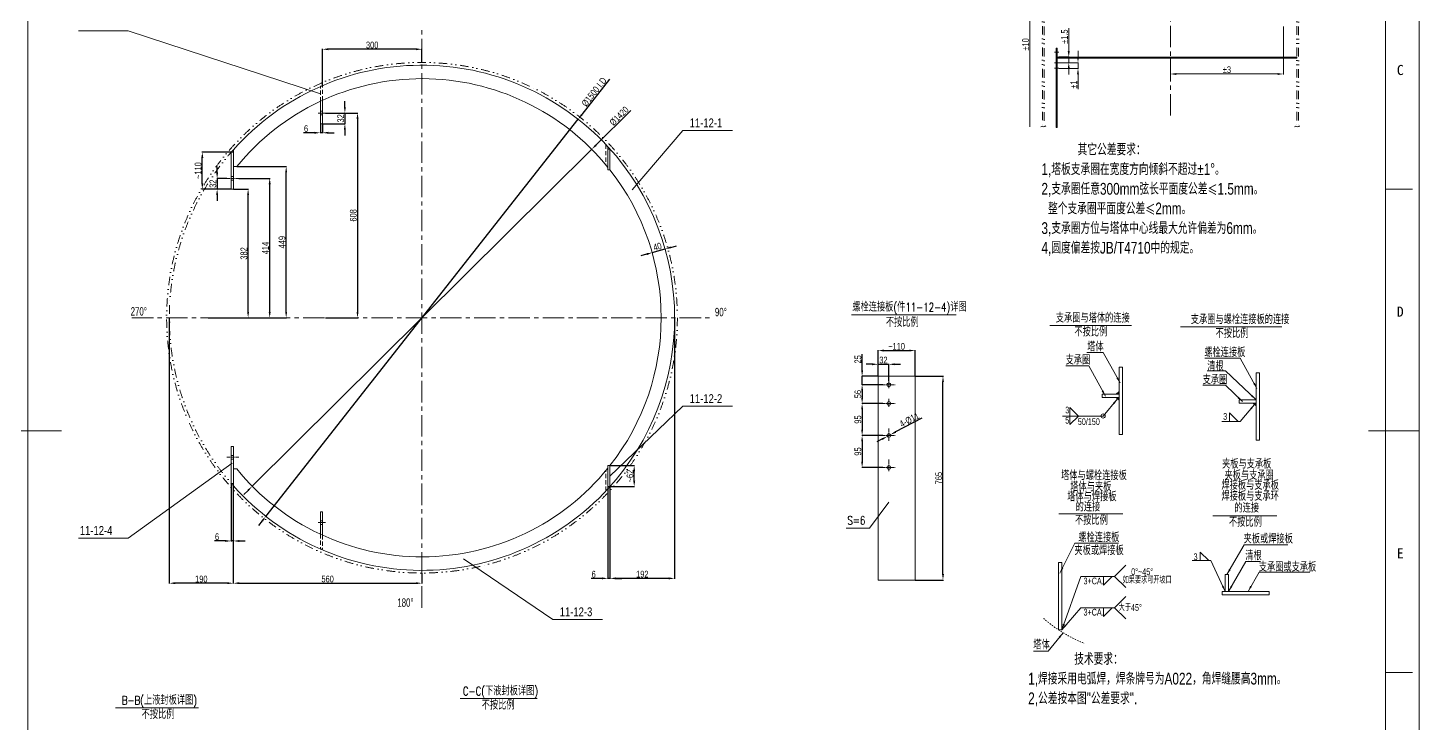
# Model space of a CAD drawing. Header units: millimetres. Extents: x 8160 to 405605, y -30951 to 80400.
# Drawn here: x 272367 to 288887, y 13345 to 21604 of the extents above; entities that cross this region are included whole.
import ezdxf

# ---------------------------------------------------------------- set-up
doc = ezdxf.new("R2010")
doc.units = ezdxf.units.MM
for name, pattern in [('CENTER', [50.8, 31.75, -6.35, 6.35, -6.35]), ('DIVIDE', [31.75, 12.7, -6.35, 0, -6.35, 0, -6.35]), ('HIDDEN', [9.525, 6.35, -3.175])]:
    doc.linetypes.add(name, pattern=pattern)
doc.layers.get('0').update_dxf_attribs({"lineweight": 13})
doc.layers.get('Defpoints').update_dxf_attribs({"lineweight": 13})
for name, color, linetype, lineweight in [('bh', 7, 'Continuous', 13), ('CENTER', 1, 'CENTER', 13), ('DIM', 7, 'Continuous', 13), ('DIVIDE', 3, 'DIVIDE', 13), ('HIDDEN', 6, 'HIDDEN', 13), ('PROFILE', 4, 'Continuous', 15), ('SEE', 2, 'Continuous', 13), ('table_o', 161, 'Continuous', 13)]:
    doc.layers.add(name, color=color, linetype=linetype, lineweight=lineweight)
doc.styles.add('HZ', font='txt.shx', dxfattribs={"width": 0.75, "bigfont": 'tcc_hzdx.shx'})
doc.styles.add('HZDX', font='tcc_simp.shx', dxfattribs={"width": 0.8, "height": 80, "bigfont": 'hzdx.shx'})
doc.styles.add('TCC', font='tcc_simp.shx', dxfattribs={"width": 0.75, "bigfont": 'tcc_hzdx.shx'})
doc.styles.add('图签', font='SimSun.ttf', dxfattribs={"height": 3})
doc.dimstyles.new('uni', dxfattribs={"dimtxt": 90, "dimasz": 70, "dimexe": 5, "dimexo": 0.625, "dimgap": 10, "dimtad": 1, "dimdec": 0, "dimdsep": 46, "dimtxsty": 'HZDX', "dimcen": 2.5, "dimadec": 0, "dimazin": 0, "dimtfac": 1, "dimtdec": 0, "dimtmove": 0, "dimatfit": 3, "dimfxl": 0, "dimarcsym": 0})

# ---------------------------------------------------------------- blocks, each defined once
blk = doc.blocks.new('*D357')
at = {"layer": 'Defpoints', "color": 0}
for p in [(274047, 18160), (274807, 16164), (274047, 15007)]:
    blk.add_point(p, dxfattribs=at)
at = {"layer": 'DIM', "color": 0, "lineweight": -2}
for p, q in [((274047, 18159), (274047, 15002)), ((274807, 16164), (274807, 15002)), ((274737, 15007), (274117, 15007))]:
    blk.add_line(p, q, dxfattribs=at)
at = {"layer": 'DIM', "color": 0}
for points in [[(274117, 15019), (274117, 14996), (274047, 15007)], [(274737, 15019), (274737, 14996), (274807, 15007)]]:
    blk.add_solid(points, dxfattribs=at)
at = {"layer": 'DIM', "color": 0, "insert": (274427, 15057), "char_height": 80, "attachment_point": 5, "style": 'HZDX'}
blk.add_mtext('190', dxfattribs=at)
blk = doc.blocks.new('*D359')
at = {"layer": 'Defpoints', "color": 0}
for p in [(274807, 16164), (277047, 15128), (277047, 15007)]:
    blk.add_point(p, dxfattribs=at)
at = {"layer": 'DIM', "color": 0, "lineweight": -2}
for p, q in [((274807, 16164), (274807, 15002)), ((277047, 15127), (277047, 15002)), ((274877, 15007), (276977, 15007))]:
    blk.add_line(p, q, dxfattribs=at)
at = {"layer": 'DIM', "color": 0}
for points in [[(274877, 15019), (274877, 14996), (274807, 15007)], [(276977, 15019), (276977, 14996), (277047, 15007)]]:
    blk.add_solid(points, dxfattribs=at)
at = {"layer": 'DIM', "color": 0, "insert": (275927, 15057), "char_height": 80, "attachment_point": 5, "style": 'HZDX'}
blk.add_mtext('560', dxfattribs=at)
blk = doc.blocks.new('*D360')
at = {"layer": 'Defpoints', "color": 0}
for p in [(274783, 16192), (274807, 16164), (274783, 15509)]:
    blk.add_point(p, dxfattribs=at)
at = {"layer": 'DIM', "color": 0, "lineweight": -2}
for p, q in [((274783, 16191), (274783, 15504)), ((274807, 16164), (274807, 15504)), ((274713, 15509), (274584, 15509)), ((274807, 15509), (274783, 15509)), ((274877, 15509), (274947, 15509))]:
    blk.add_line(p, q, dxfattribs=at)
at = {"layer": 'DIM', "color": 0}
for points in [[(274713, 15520), (274713, 15497), (274783, 15509)], [(274877, 15520), (274877, 15497), (274807, 15509)]]:
    blk.add_solid(points, dxfattribs=at)
at = {"layer": 'DIM', "color": 0, "insert": (274614, 15559), "char_height": 80, "attachment_point": 5, "style": 'HZDX'}
blk.add_mtext('6', dxfattribs=at)
blk = doc.blocks.new('*D361')
at = {"layer": 'Defpoints', "color": 0}
for p in [(274847, 19956), (275435, 19956), (274507, 18160)]:
    blk.add_point(p, dxfattribs=at)
at = {"layer": 'DIM', "color": 0, "lineweight": -2}
for p, q in [((274848, 19956), (275440, 19956)), ((275435, 18230), (275435, 19886)), ((274508, 18160), (275440, 18160))]:
    blk.add_line(p, q, dxfattribs=at)
at = {"layer": 'DIM', "color": 0}
for points in [[(275423, 19886), (275446, 19886), (275435, 19956)], [(275423, 18230), (275446, 18230), (275435, 18160)]]:
    blk.add_solid(points, dxfattribs=at)
at = {"layer": 'DIM', "color": 0, "insert": (275385, 19058), "char_height": 80, "attachment_point": 5, "rotation": 90, "style": 'HZDX'}
blk.add_mtext('449', dxfattribs=at)
blk = doc.blocks.new('*D362')
at = {"layer": 'Defpoints', "color": 0}
for p in [(278902, 20518), (275193, 15801)]:
    blk.add_point(p, dxfattribs=at)
at = {"layer": 'DIM', "color": 0, "lineweight": -2}
for p, q in [((279275, 20994), (278945, 20573)), ((275193, 15801), (278902, 20518)), ((275150, 15746), (275107, 15691))]:
    blk.add_line(p, q, dxfattribs=at)
at = {"layer": 'DIM', "color": 0}
for points in [[(278936, 20581), (278954, 20566), (278902, 20518)], [(275141, 15754), (275159, 15739), (275193, 15801)]]:
    blk.add_solid(points, dxfattribs=at)
at = {"layer": 'DIM', "color": 0, "insert": (279092, 20842), "char_height": 80, "attachment_point": 5, "rotation": 51.8255, "style": 'HZDX'}
blk.add_mtext('%%C1500 I.D', dxfattribs=at)
blk = doc.blocks.new('*D358')
at = {"layer": 'Defpoints', "color": 0}
for p in [(279780, 18934), (279934, 18977), (279934, 18977)]:
    blk.add_point(p, dxfattribs=at)
at = {"layer": 'DIM', "color": 0, "lineweight": -2}
for p, q in [((280001, 18996), (280069, 19015)), ((279713, 18915), (279645, 18896)), ((279780, 18934), (279934, 18977)), ((279780, 18933), (279781, 18929)), ((279934, 18977), (279935, 18972))]:
    blk.add_line(p, q, dxfattribs=at)
at = {"layer": 'DIM', "color": 0}
for points in [[(279998, 19008), (280004, 18985), (279934, 18977)], [(279709, 18926), (279716, 18903), (279780, 18934)]]:
    blk.add_solid(points, dxfattribs=at)
at = {"layer": 'DIM', "color": 0, "insert": (279843, 19004), "char_height": 80, "attachment_point": 5, "rotation": 15.8117, "style": 'HZDX'}
blk.add_mtext('40', dxfattribs=at)
blk = doc.blocks.new('*D363')
at = {"layer": 'Defpoints', "color": 0}
for p in [(280047, 18160), (279279, 16155), (279279, 15064)]:
    blk.add_point(p, dxfattribs=at)
at = {"layer": 'DIM', "color": 0, "lineweight": -2}
for p, q in [((280047, 18159), (280047, 15059)), ((279279, 16155), (279279, 15059)), ((279977, 15064), (279349, 15064))]:
    blk.add_line(p, q, dxfattribs=at)
at = {"layer": 'DIM', "color": 0}
for points in [[(279349, 15076), (279349, 15053), (279279, 15064)], [(279977, 15076), (279977, 15053), (280047, 15064)]]:
    blk.add_solid(points, dxfattribs=at)
at = {"layer": 'DIM', "color": 0, "insert": (279663, 15114), "char_height": 80, "attachment_point": 5, "style": 'HZDX'}
blk.add_mtext('192', dxfattribs=at)
blk = doc.blocks.new('*D364')
at = {"layer": 'Defpoints', "color": 0}
for p in [(279255, 16129), (279279, 16155), (279255, 15064)]:
    blk.add_point(p, dxfattribs=at)
at = {"layer": 'DIM', "color": 0, "lineweight": -2}
for p, q in [((279255, 16128), (279255, 15059)), ((279279, 16155), (279279, 15059)), ((279185, 15064), (279056, 15064)), ((279279, 15064), (279255, 15064)), ((279349, 15064), (279419, 15064))]:
    blk.add_line(p, q, dxfattribs=at)
at = {"layer": 'DIM', "color": 0}
for points in [[(279185, 15076), (279185, 15053), (279255, 15064)], [(279349, 15076), (279349, 15053), (279279, 15064)]]:
    blk.add_solid(points, dxfattribs=at)
at = {"layer": 'DIM', "color": 0, "insert": (279086, 15114), "char_height": 80, "attachment_point": 5, "style": 'HZDX'}
blk.add_mtext('6', dxfattribs=at)
blk = doc.blocks.new('*D365')
at = {"layer": 'Defpoints', "color": 0}
for p in [(274615, 19688), (274729, 19816), (274783, 19688)]:
    blk.add_point(p, dxfattribs=at)
at = {"layer": 'DIM', "color": 0, "lineweight": -2}
for p, q in [((274615, 19886), (274615, 19956)), ((274729, 19816), (274610, 19816)), ((274782, 19688), (274610, 19688)), ((274615, 19816), (274615, 19688)), ((274615, 19618), (274615, 19548))]:
    blk.add_line(p, q, dxfattribs=at)
at = {"layer": 'DIM', "color": 0}
for points in [[(274603, 19886), (274627, 19886), (274615, 19816)], [(274603, 19618), (274627, 19618), (274615, 19688)]]:
    blk.add_solid(points, dxfattribs=at)
at = {"layer": 'DIM', "color": 0, "insert": (274565, 19752), "char_height": 80, "attachment_point": 5, "rotation": 90, "style": 'HZDX'}
blk.add_mtext('32', dxfattribs=at)
blk = doc.blocks.new('*D366')
at = {"layer": 'Defpoints', "color": 0}
for p in [(274439, 20128), (274783, 20128), (274783, 19688)]:
    blk.add_point(p, dxfattribs=at)
at = {"layer": 'DIM', "color": 0, "lineweight": -2}
for p, q in [((274783, 20128), (274434, 20128)), ((274439, 19758), (274439, 20058)), ((274783, 19688), (274434, 19688))]:
    blk.add_line(p, q, dxfattribs=at)
at = {"layer": 'DIM', "color": 0}
for points in [[(274427, 20058), (274451, 20058), (274439, 20128)], [(274427, 19758), (274451, 19758), (274439, 19688)]]:
    blk.add_solid(points, dxfattribs=at)
at = {"layer": 'DIM', "color": 0, "insert": (274389, 19908), "char_height": 80, "attachment_point": 5, "rotation": 90, "style": 'HZDX'}
blk.add_mtext('~110', dxfattribs=at)
blk = doc.blocks.new('*D367')
at = {"layer": 'Defpoints', "color": 0}
for p in [(279279, 16404), (279567, 16404), (279279, 16155)]:
    blk.add_point(p, dxfattribs=at)
at = {"layer": 'DIM', "color": 0, "lineweight": -2}
for p, q in [((279280, 16404), (279572, 16404)), ((279567, 16225), (279567, 16334)), ((279280, 16155), (279572, 16155))]:
    blk.add_line(p, q, dxfattribs=at)
at = {"layer": 'DIM', "color": 0}
for points in [[(279555, 16334), (279579, 16334), (279567, 16404)], [(279555, 16225), (279579, 16225), (279567, 16155)]]:
    blk.add_solid(points, dxfattribs=at)
at = {"layer": 'DIM', "color": 0, "insert": (279517, 16280), "char_height": 80, "attachment_point": 5, "rotation": 90, "style": 'HZDX'}
blk.add_mtext('~62', dxfattribs=at)
blk = doc.blocks.new('*D384')
at = {"layer": 'Defpoints', "color": 0}
for p in [(282902, 17770), (282462, 17465), (282902, 17465)]:
    blk.add_point(p, dxfattribs=at)
at = {"layer": 'DIM', "color": 0, "lineweight": -2}
for p, q in [((282462, 17465), (282462, 17775)), ((282532, 17770), (282832, 17770)), ((282902, 17465), (282902, 17775))]:
    blk.add_line(p, q, dxfattribs=at)
at = {"layer": 'DIM', "color": 0}
for points in [[(282532, 17782), (282532, 17759), (282462, 17770)], [(282832, 17782), (282832, 17759), (282902, 17770)]]:
    blk.add_solid(points, dxfattribs=at)
at = {"layer": 'DIM', "color": 0, "insert": (282682, 17820), "char_height": 80, "attachment_point": 5, "style": 'HZDX'}
blk.add_mtext('~110', dxfattribs=at)
blk = doc.blocks.new('*D385')
at = {"layer": 'Defpoints', "color": 0}
for p in [(282902, 17465), (283233, 17465), (282902, 15045)]:
    blk.add_point(p, dxfattribs=at)
at = {"layer": 'DIM', "color": 0, "lineweight": -2}
for p, q in [((282903, 17465), (283238, 17465)), ((283233, 15115), (283233, 17395)), ((282903, 15045), (283238, 15045))]:
    blk.add_line(p, q, dxfattribs=at)
at = {"layer": 'DIM', "color": 0}
for points in [[(283222, 17395), (283245, 17395), (283233, 17465)], [(283222, 15115), (283245, 15115), (283233, 15045)]]:
    blk.add_solid(points, dxfattribs=at)
at = {"layer": 'DIM', "color": 0, "insert": (283183, 16255), "char_height": 80, "attachment_point": 5, "rotation": 90, "style": 'HZDX'}
blk.add_mtext('765', dxfattribs=at)
blk = doc.blocks.new('*D386')
at = {"layer": 'Defpoints', "color": 0}
for p in [(282273, 17465), (282462, 17465), (282521, 17365)]:
    blk.add_point(p, dxfattribs=at)
at = {"layer": 'DIM', "color": 0, "lineweight": -2}
for p, q in [((282273, 17535), (282273, 17728)), ((282461, 17465), (282268, 17465)), ((282520, 17365), (282268, 17365)), ((282273, 17365), (282273, 17465)), ((282273, 17295), (282273, 17225))]:
    blk.add_line(p, q, dxfattribs=at)
at = {"layer": 'DIM', "color": 0}
for points in [[(282262, 17535), (282285, 17535), (282273, 17465)], [(282262, 17295), (282285, 17295), (282273, 17365)]]:
    blk.add_solid(points, dxfattribs=at)
at = {"layer": 'DIM', "color": 0, "insert": (282223, 17666), "char_height": 80, "attachment_point": 5, "rotation": 90, "style": 'HZDX'}
blk.add_mtext('25', dxfattribs=at)
blk = doc.blocks.new('*D387')
at = {"layer": 'Defpoints', "color": 0}
for p in [(282521, 17365), (282273, 17141), (282521, 17141)]:
    blk.add_point(p, dxfattribs=at)
at = {"layer": 'DIM', "color": 0, "lineweight": -2}
for p, q in [((282520, 17365), (282268, 17365)), ((282273, 17295), (282273, 17211)), ((282520, 17141), (282268, 17141))]:
    blk.add_line(p, q, dxfattribs=at)
at = {"layer": 'DIM', "color": 0}
for points in [[(282262, 17295), (282285, 17295), (282273, 17365)], [(282262, 17211), (282285, 17211), (282273, 17141)]]:
    blk.add_solid(points, dxfattribs=at)
at = {"layer": 'DIM', "color": 0, "insert": (282223, 17253), "char_height": 80, "attachment_point": 5, "rotation": 90, "style": 'HZDX'}
blk.add_mtext('56', dxfattribs=at)
blk = doc.blocks.new('*D388')
at = {"layer": 'Defpoints', "color": 0}
for p in [(282521, 17141), (282273, 16761), (282521, 16761)]:
    blk.add_point(p, dxfattribs=at)
at = {"layer": 'DIM', "color": 0, "lineweight": -2}
for p, q in [((282520, 17141), (282268, 17141)), ((282273, 17071), (282273, 16831)), ((282520, 16761), (282268, 16761))]:
    blk.add_line(p, q, dxfattribs=at)
at = {"layer": 'DIM', "color": 0}
for points in [[(282262, 17071), (282285, 17071), (282273, 17141)], [(282262, 16831), (282285, 16831), (282273, 16761)]]:
    blk.add_solid(points, dxfattribs=at)
at = {"layer": 'DIM', "color": 0, "insert": (282223, 16951), "char_height": 80, "attachment_point": 5, "rotation": 90, "style": 'HZDX'}
blk.add_mtext('95', dxfattribs=at)
blk = doc.blocks.new('*D389')
at = {"layer": 'Defpoints', "color": 0}
for p in [(282520, 16761), (282273, 16381), (282521, 16381)]:
    blk.add_point(p, dxfattribs=at)
at = {"layer": 'DIM', "color": 0, "lineweight": -2}
for p, q in [((282520, 16761), (282268, 16761)), ((282273, 16691), (282273, 16451)), ((282520, 16381), (282268, 16381))]:
    blk.add_line(p, q, dxfattribs=at)
at = {"layer": 'DIM', "color": 0}
for points in [[(282262, 16691), (282285, 16691), (282273, 16761)], [(282262, 16451), (282285, 16451), (282273, 16381)]]:
    blk.add_solid(points, dxfattribs=at)
at = {"layer": 'DIM', "color": 0, "insert": (282223, 16571), "char_height": 80, "attachment_point": 5, "rotation": 90, "style": 'HZDX'}
blk.add_mtext('95', dxfattribs=at)
blk = doc.blocks.new('*D390')
at = {"layer": 'Defpoints', "color": 0}
for p in [(282590, 17607), (282462, 17465), (282590, 17411)]:
    blk.add_point(p, dxfattribs=at)
at = {"layer": 'DIM', "color": 0, "lineweight": -2}
for p, q in [((282392, 17607), (282322, 17607)), ((282462, 17465), (282462, 17612)), ((282462, 17607), (282590, 17607)), ((282590, 17412), (282590, 17612)), ((282660, 17607), (282730, 17607))]:
    blk.add_line(p, q, dxfattribs=at)
at = {"layer": 'DIM', "color": 0}
for points in [[(282392, 17619), (282392, 17596), (282462, 17607)], [(282660, 17619), (282660, 17596), (282590, 17607)]]:
    blk.add_solid(points, dxfattribs=at)
at = {"layer": 'DIM', "color": 0, "insert": (282526, 17657), "char_height": 80, "attachment_point": 5, "style": 'HZDX'}
blk.add_mtext('32', dxfattribs=at)
blk = doc.blocks.new('*D383')
at = {"layer": 'Defpoints', "color": 0}
for p in [(282571, 16750), (282609, 16771)]:
    blk.add_point(p, dxfattribs=at)
at = {"layer": 'DIM', "color": 0, "lineweight": -2}
for p, q in [((282982, 16969), (282671, 16804)), ((282509, 16718), (282447, 16685)), ((282571, 16750), (282609, 16771))]:
    blk.add_line(p, q, dxfattribs=at)
at = {"layer": 'DIM', "color": 0}
for points in [[(282503, 16728), (282514, 16707), (282571, 16750)], [(282666, 16814), (282677, 16794), (282609, 16771)]]:
    blk.add_solid(points, dxfattribs=at)
at = {"layer": 'DIM', "color": 0, "insert": (282834, 16947), "char_height": 80, "attachment_point": 5, "rotation": 27.9631, "style": 'HZDX'}
blk.add_mtext('4-%%c11', dxfattribs=at)
blk = doc.blocks.new('*D391')
at = {"layer": 'Defpoints', "color": 0}
for p in [(274808, 19688), (274983, 19688), (274508, 18160)]:
    blk.add_point(p, dxfattribs=at)
at = {"layer": 'DIM', "color": 0, "lineweight": -2}
for p, q in [((274809, 19688), (274988, 19688)), ((274983, 18230), (274983, 19618)), ((274509, 18160), (274988, 18160))]:
    blk.add_line(p, q, dxfattribs=at)
at = {"layer": 'DIM', "color": 0}
for points in [[(274971, 19618), (274994, 19618), (274983, 19688)], [(274971, 18230), (274994, 18230), (274983, 18160)]]:
    blk.add_solid(points, dxfattribs=at)
at = {"layer": 'DIM', "color": 0, "insert": (274933, 18924), "char_height": 80, "attachment_point": 5, "rotation": 90, "style": 'HZDX'}
blk.add_mtext('382', dxfattribs=at)
blk = doc.blocks.new('*D704')
at = {"layer": 'Defpoints', "color": 0}
for p in [(91139, 4334), (89796, 3958), (91139, 3768)]:
    blk.add_point(p, dxfattribs=at)
at = {"layer": 'DIM', "color": 0, "lineweight": -2}
for p, q in [((91139, 4333), (91139, 3763)), ((89796, 3957), (89796, 3763)), ((89866, 3768), (91069, 3768))]:
    blk.add_line(p, q, dxfattribs=at)
at = {"layer": 'DIM', "color": 0}
for points in [[(89866, 3779), (89866, 3756), (89796, 3768)], [(91069, 3779), (91069, 3756), (91139, 3768)]]:
    blk.add_solid(points, dxfattribs=at)
at = {"layer": 'DIM', "color": 0, "insert": (90467, 3818), "char_height": 80, "attachment_point": 5, "style": 'HZDX'}
blk.add_mtext('%%p3', dxfattribs=at)
blk = doc.blocks.new('*D705')
at = {"layer": 'Defpoints', "color": 0}
for p in [(88473, 3970), (88589, 3970), (88473, 3902)]:
    blk.add_point(p, dxfattribs=at)
at = {"layer": 'DIM', "color": 0, "lineweight": -2}
for p, q in [((88589, 4040), (88589, 4313)), ((88473, 3970), (88594, 3970)), ((88589, 3902), (88589, 3970)), ((88473, 3902), (88594, 3902)), ((88589, 3832), (88589, 3762))]:
    blk.add_line(p, q, dxfattribs=at)
at = {"layer": 'DIM', "color": 0}
for points in [[(88577, 4040), (88601, 4040), (88589, 3970)], [(88577, 3832), (88601, 3832), (88589, 3902)]]:
    blk.add_solid(points, dxfattribs=at)
at = {"layer": 'DIM', "color": 0, "insert": (88539, 4211), "char_height": 80, "attachment_point": 5, "rotation": 90, "style": 'HZDX'}
blk.add_mtext('%%p1.5', dxfattribs=at)
blk = doc.blocks.new('*D697')
at = {"layer": 'Defpoints', "color": 0}
for p in [(88473, 3902), (88473, 3835), (88699, 3835)]:
    blk.add_point(p, dxfattribs=at)
at = {"layer": 'DIM', "color": 0, "lineweight": -2}
for p, q in [((88699, 3972), (88699, 4042)), ((88473, 3835), (88704, 3835)), ((88474, 3902), (88704, 3902)), ((88699, 3902), (88699, 3835)), ((88699, 3765), (88699, 3589))]:
    blk.add_line(p, q, dxfattribs=at)
at = {"layer": 'DIM', "color": 0}
for points in [[(88687, 3972), (88710, 3972), (88699, 3902)], [(88687, 3765), (88710, 3765), (88699, 3835)]]:
    blk.add_solid(points, dxfattribs=at)
at = {"layer": 'DIM', "color": 0, "insert": (88649, 3642), "char_height": 80, "attachment_point": 5, "rotation": 90, "style": 'HZDX'}
blk.add_mtext('%%p1', dxfattribs=at)
blk = doc.blocks.new('*D706')
at = {"layer": 'Defpoints', "color": 0}
for p in [(88296, 5170), (88127, 3139), (88296, 3139)]:
    blk.add_point(p, dxfattribs=at)
at = {"layer": 'DIM', "color": 0, "lineweight": -2}
for p, q in [((88295, 5170), (88122, 5170)), ((88127, 5100), (88127, 3139))]:
    blk.add_line(p, q, dxfattribs=at)
at = {"layer": 'DIM', "color": 0}
blk.add_solid([(88115, 5100), (88138, 5100), (88127, 5170)], dxfattribs=at)
at = {"layer": 'DIM', "color": 0, "insert": (88077, 4119), "char_height": 80, "attachment_point": 5, "rotation": 90, "style": 'HZDX'}
blk.add_mtext('%%p10', dxfattribs=at)
blk = doc.blocks.new('_None')
blk = doc.blocks.new('*D413')
at = {"layer": 'Defpoints', "color": 0}
for p in [(275900, 20592), (275865, 20464), (276132, 20464)]:
    blk.add_point(p, dxfattribs=at)
at = {"layer": 'DIM', "color": 0, "lineweight": -2}
for p, q in [((276132, 20662), (276132, 20732)), ((275901, 20592), (276137, 20592)), ((276132, 20592), (276132, 20464)), ((275866, 20464), (276137, 20464)), ((276132, 20394), (276132, 20324))]:
    blk.add_line(p, q, dxfattribs=at)
at = {"layer": 'DIM', "color": 0}
for points in [[(276120, 20662), (276143, 20662), (276132, 20592)], [(276120, 20394), (276143, 20394), (276132, 20464)]]:
    blk.add_solid(points, dxfattribs=at)
at = {"layer": 'DIM', "color": 0, "insert": (276082, 20528), "char_height": 80, "attachment_point": 5, "rotation": 90, "style": 'HZDX'}
blk.add_mtext('32', dxfattribs=at)
blk = doc.blocks.new('*D414')
at = {"layer": 'Defpoints', "color": 0}
for p in [(275988, 20592), (275900, 18160), (276282, 18160)]:
    blk.add_point(p, dxfattribs=at)
at = {"layer": 'DIM', "color": 0, "lineweight": -2}
for p, q in [((275988, 20592), (276287, 20592)), ((276282, 20522), (276282, 18230)), ((275901, 18160), (276287, 18160))]:
    blk.add_line(p, q, dxfattribs=at)
at = {"layer": 'DIM', "color": 0}
for points in [[(276270, 20522), (276294, 20522), (276282, 20592)], [(276270, 18230), (276294, 18230), (276282, 18160)]]:
    blk.add_solid(points, dxfattribs=at)
at = {"layer": 'DIM', "color": 0, "insert": (276232, 19376), "char_height": 80, "attachment_point": 5, "rotation": 90, "style": 'HZDX'}
blk.add_mtext('608', dxfattribs=at)
blk = doc.blocks.new('*D778')
at = {"layer": 'Defpoints', "color": 0}
for p in [(274873, 19816), (275239, 19816), (274509, 18160)]:
    blk.add_point(p, dxfattribs=at)
at = {"layer": 'DIM', "color": 0, "lineweight": -2}
for p, q in [((274873, 19816), (275244, 19816)), ((275239, 18230), (275239, 19746)), ((274509, 18160), (275244, 18160))]:
    blk.add_line(p, q, dxfattribs=at)
at = {"layer": 'DIM', "color": 0}
for points in [[(275227, 19746), (275251, 19746), (275239, 19816)], [(275227, 18230), (275251, 18230), (275239, 18160)]]:
    blk.add_solid(points, dxfattribs=at)
at = {"layer": 'DIM', "color": 0, "insert": (275189, 18988), "char_height": 80, "attachment_point": 5, "rotation": 90, "style": 'HZDX'}
blk.add_mtext('414', dxfattribs=at)
blk = doc.blocks.new('*D779')
at = {"layer": 'Defpoints', "color": 0}
for p in [(275841, 20464), (275841, 20357), (275865, 20464)]:
    blk.add_point(p, dxfattribs=at)
at = {"layer": 'DIM', "color": 0, "lineweight": -2}
for p, q in [((275771, 20357), (275641, 20357)), ((275841, 20463), (275841, 20352)), ((275865, 20357), (275841, 20357)), ((275865, 20463), (275865, 20352)), ((275935, 20357), (276005, 20357))]:
    blk.add_line(p, q, dxfattribs=at)
at = {"layer": 'DIM', "color": 0}
for points in [[(275771, 20369), (275771, 20346), (275841, 20357)], [(275935, 20369), (275935, 20346), (275865, 20357)]]:
    blk.add_solid(points, dxfattribs=at)
at = {"layer": 'DIM', "color": 0, "insert": (275671, 20407), "char_height": 80, "attachment_point": 5, "style": 'HZDX'}
blk.add_mtext('6', dxfattribs=at)
blk = doc.blocks.new('*D780')
at = {"layer": 'Defpoints', "color": 0}
for p in [(275865, 21349), (277047, 21192), (275865, 20907)]:
    blk.add_point(p, dxfattribs=at)
at = {"layer": 'DIM', "color": 0, "lineweight": -2}
for p, q in [((275865, 20907), (275865, 21354)), ((276977, 21349), (275935, 21349)), ((277047, 21193), (277047, 21354))]:
    blk.add_line(p, q, dxfattribs=at)
at = {"layer": 'DIM', "color": 0}
for points in [[(275935, 21361), (275935, 21338), (275865, 21349)], [(276977, 21361), (276977, 21338), (277047, 21349)]]:
    blk.add_solid(points, dxfattribs=at)
at = {"layer": 'DIM', "color": 0, "insert": (276456, 21399), "char_height": 80, "attachment_point": 5, "style": 'HZDX'}
blk.add_mtext('300', dxfattribs=at)
blk = doc.blocks.new('*D781')
at = {"layer": 'Defpoints', "color": 0}
for p in [(279063, 20161), (275032, 16159)]:
    blk.add_point(p, dxfattribs=at)
at = {"layer": 'DIM', "color": 0, "lineweight": -2}
for p, q in [((279528, 20622), (279113, 20210)), ((275032, 16159), (279063, 20161)), ((274982, 16110), (274932, 16060))]:
    blk.add_line(p, q, dxfattribs=at)
at = {"layer": 'DIM', "color": 0}
for points in [[(279104, 20218), (279121, 20202), (279063, 20161)], [(274974, 16118), (274990, 16102), (275032, 16159)]]:
    blk.add_solid(points, dxfattribs=at)
at = {"layer": 'DIM', "color": 0, "insert": (279389, 20555), "char_height": 80, "attachment_point": 5, "rotation": 44.7889, "style": 'HZDX'}
blk.add_mtext('%%c1420', dxfattribs=at)
blk = doc.blocks.new('bconn-3')
at = {"layer": 'DIM'}
for p, q in [((94205, 5789), (94965, 5789)), ((94868, 5044), (95001, 5177)), ((94738, 4942), (94841, 5044)), ((94738, 4942), (94738, 5044)), ((94868, 5044), (95001, 4912)), ((94868, 4673), (95001, 4806)), ((94738, 4570), (94841, 4673)), ((94738, 4570), (94738, 4673)), ((94868, 4673), (95001, 4541))]:
    blk.add_line(p, q, dxfattribs=at)
at = {"layer": 'DIVIDE'}
blk.add_arc((95130, 5812), 1681, 228.9031, 248.446, dxfattribs=at)
at = {"layer": 'PROFILE'}
for p, q in [((94201, 4412), (94201, 5212)), ((94241, 5212), (94201, 5212)), ((94241, 4412), (94241, 5212)), ((94241, 4412), (94201, 4412))]:
    blk.add_line(p, q, dxfattribs=at)
at = {"layer": 'DIM'}
for s, height, style, width, p in [('塔体与螺栓连接板', 100, 'HZ', 0.75, (94233, 6190)), ('塔体与夹板', 100, 'HZ', 0.75, (94342, 6057)), ('塔体与焊接板', 100, 'HZ', 0.75, (94306, 5939)), ('的连接', 100, 'HZ', 0.75, (94405, 5818)), ('不按比例', 100, 'HZ', 0.75, (94398, 5659)), ('螺栓连接板', 100, 'HZ', 0.75, (94437, 5455)), ('夹板或焊接板', 100, 'HZ', 0.75, (94391, 5300)), ('0%%D~45%%D', 80, 'HZDX', 0.7, (95065, 5061)), ('3+CA.', 80, 'HZDX', 0.7, (94499, 4951)), ('如果要求可开坡口', 80, 'HZDX', 0.7, (94964, 4962)), ('3+CA.', 80, 'HZDX', 0.7, (94499, 4580)), ('大于45%%D', 80, 'HZDX', 0.7, (94917, 4636)), ('塔体', 100, 'HZ', 0.75, (93903, 4179))]:
    blk.add_text(s, height=height, dxfattribs=dict(at, style=style, width=width)).set_placement(p)
at = {"layer": 'bh'}
for points in [[(94218, 5083), (94396, 5438), (94915, 5438)], [(94257, 4376), (94078, 4158), (93906, 4158)]]:
    blk.add_leader(points, dimstyle='uni', override={"dimgap": 10, "dimtad": 0}, dxfattribs=at)
at = {"layer": 'DIM'}
for points in [[(94241, 4412), (94469, 5044), (94868, 5044)], [(94241, 4412), (94469, 4673), (94868, 4673)]]:
    blk.add_leader(points, dimstyle='uni', override={"dimgap": 10, "dimtad": 0}, dxfattribs=at)
blk = doc.blocks.new('bconn-1')
at = {"layer": 'bh'}
for points in [[(95782, 8561), (95750, 8529), (95782, 8529)], [(95782, 8457), (95750, 8489), (95782, 8489)]]:
    blk.add_hatch(color=256, dxfattribs=at).paths.add_polyline_path(points)
for p, q in [((95750, 8529), (95782, 8561)), ((95750, 8489), (95782, 8457))]:
    blk.add_line(p, q, dxfattribs=at)
at = {"layer": 'DIM'}
for p, q in [((94961, 9346), (95930, 9346)), ((95198, 8372), (95301, 8269)), ((95198, 8372), (95198, 8269)), ((95198, 8167), (95301, 8269)), ((95198, 8167), (95198, 8269))]:
    blk.add_line(p, q, dxfattribs=at)
blk.add_circle((95593, 8269), 25, dxfattribs=at)
at = {"layer": 'PROFILE'}
for p, q in [((95782, 8049), (95782, 8849)), ((95822, 8849), (95782, 8849)), ((95822, 8049), (95822, 8849)), ((95582, 8489), (95582, 8529)), ((95782, 8529), (95582, 8529)), ((95782, 8489), (95582, 8489)), ((95822, 8049), (95782, 8049))]:
    blk.add_line(p, q, dxfattribs=at)
at = {"layer": 'DIM'}
for s, height, style, width, p in [('支承圈与塔体的连接', 100, 'HZ', 0.75, (95032, 9380)), ('不按比例', 100, 'HZ', 0.75, (95252, 9215)), ('塔体', 100, 'HZ', 0.75, (95405, 9038)), ('支承圈', 100, 'HZ', 0.75, (95148, 8881)), ('3', 80, 'HZDX', 0.7, (95144, 8300)), ('5', 80, 'HZDX', 0.7, (95144, 8179)), ('50/150', 80, 'HZDX', 0.7, (95293, 8162))]:
    blk.add_text(s, height=height, dxfattribs=dict(at, style=style, width=width)).set_placement(p)
at = {"layer": 'bh'}
for points in [[(95794, 8663), (95595, 9022), (95399, 9022)], [(95620, 8506), (95422, 8865), (95152, 8865)]]:
    blk.add_leader(points, dimstyle='uni', override={"dimgap": 10, "dimtad": 0}, dxfattribs=at)
at = {"layer": 'DIM'}
blk.add_leader([(95766, 8473), (95593, 8269), (95110, 8269)], dimstyle='uni', override={"dimgap": 10, "dimtad": 0}, dxfattribs=at)
blk = doc.blocks.new('bconn-2')
at = {"layer": 'bh'}
blk.add_hatch(color=256, dxfattribs=at).paths.add_polyline_path([(97291, 8457), (97259, 8489), (97291, 8489)])
blk.add_line((97259, 8489), (97291, 8457), dxfattribs=at)
at = {"layer": 'DIM'}
for p, q in [((96396, 9395), (97596, 9395)), ((96977, 8372), (97080, 8269)), ((96977, 8372), (96977, 8269))]:
    blk.add_line(p, q, dxfattribs=at)
at = {"layer": 'PROFILE'}
for p, q in [((97291, 8049), (97291, 8849)), ((97331, 8849), (97291, 8849)), ((97331, 8049), (97331, 8849)), ((97091, 8489), (97091, 8529)), ((97291, 8529), (97091, 8529)), ((97291, 8489), (97091, 8489)), ((97331, 8049), (97291, 8049))]:
    blk.add_line(p, q, dxfattribs=at)
at = {"layer": 'DIM'}
for s, height, style, width, p in [('支承圈与螺栓连接板的连接', 100, 'HZ', 0.75, (96517, 9429)), ('不按比例', 100, 'HZ', 0.75, (96811, 9264)), ('螺栓连接板', 100, 'HZ', 0.75, (96677, 9038)), ('清根', 100, 'HZ', 0.75, (96712, 8874)), ('支承圈', 100, 'HZ', 0.75, (96657, 8713)), ('3', 80, 'HZDX', 0.7, (96901, 8291))]:
    blk.add_text(s, height=height, dxfattribs=dict(at, style=style, width=width)).set_placement(p)
at = {"layer": 'bh'}
for points in [[(97302, 8663), (97103, 9022), (96683, 9022)], [(97291, 8529), (96930, 8871), (96711, 8871)], [(97129, 8506), (96930, 8702), (96661, 8702)]]:
    blk.add_leader(points, dimstyle='uni', override={"dimgap": 10, "dimtad": 0}, dxfattribs=at)
at = {"layer": 'DIM'}
blk.add_leader([(97275, 8473), (97102, 8269), (96886, 8269)], dimstyle='uni', override={"dimgap": 10, "dimtad": 0}, dxfattribs=at)
blk = doc.blocks.new('bconn-4')
at = {"layer": 'DIM'}
for p, q in [((99022, 9718), (99782, 9718)), ((98874, 9287), (98977, 9185)), ((98874, 9287), (98874, 9185))]:
    blk.add_line(p, q, dxfattribs=at)
at = {"layer": 'PROFILE'}
for p, q in [((99171, 9019), (99211, 9019)), ((99171, 8819), (99171, 9019)), ((99211, 8819), (99211, 9019)), ((99133, 8819), (99694, 8819)), ((99133, 8819), (99133, 8779)), ((99133, 8779), (99694, 8779)), ((99694, 8779), (99694, 8819))]:
    blk.add_line(p, q, dxfattribs=at)
at = {"layer": 'DIM'}
for s, height, style, width, p in [('夹板与支承板', 100, 'HZ', 0.75, (99133, 10279)), ('夹板与支承圈', 100, 'HZ', 0.75, (99162, 10145)), ('焊接板与支承板', 100, 'HZ', 0.75, (99126, 10028)), ('焊接板与支承环', 100, 'HZ', 0.75, (99126, 9898)), ('的连接', 100, 'HZ', 0.75, (99280, 9757)), ('不按比例', 100, 'HZ', 0.75, (99215, 9588)), ('夹板或焊接板', 100, 'HZ', 0.75, (99389, 9390)), ('3', 80, 'HZDX', 0.7, (98795, 9191)), ('清根', 100, 'HZ', 0.75, (99409, 9190)), ('支承圈或支承板', 100, 'HZ', 0.75, (99569, 9056))]:
    blk.add_text(s, height=height, dxfattribs=dict(at, style=style, width=width)).set_placement(p)
at = {"layer": 'bh'}
for points in [[(99191, 9019), (99394, 9374), (99913, 9374)], [(99211, 8819), (99414, 9174), (99588, 9174)], [(99442, 8819), (99573, 9047), (100177, 9047)]]:
    blk.add_leader(points, dimstyle='uni', override={"dimgap": 10, "dimtad": 0}, dxfattribs=at)
at = {"layer": 'DIM'}
blk.add_leader([(99171, 8818), (98999, 9185), (98778, 9185)], dimstyle='uni', override={"dimgap": 10, "dimtad": 0}, dxfattribs=at)
blk = doc.blocks.new('btol-1')
at = {"layer": 'CENTER', "ltscale": 8}
blk.add_line((89795.7, 3273.8), (89795.7, 10087.5), dxfattribs=at)
at = {"layer": 'CENTER'}
for p, q in [((88472.7, 4027.8), (88421.2, 4027.8)), ((88472.7, 3902.1), (88421.2, 3902.1)), ((88472.7, 3835.4), (88421.2, 3835.4))]:
    blk.add_line(p, q, dxfattribs=at)
at = {"layer": 'DIVIDE', "ltscale": 8}
for p, q in [((88275.7, 6624.8), (88275.7, 3145.6)), ((88295.7, 6618.5), (88295.7, 3139.3)), ((91295.7, 6622.6), (91295.7, 3143.5)), ((91315.7, 6620.1), (91315.7, 3140.9))]:
    blk.add_line(p, q, dxfattribs=at)
at = {"layer": 'PROFILE'}
for p, q in [((88440.9, 4073.5), (88440.9, 3133.5)), ((88452.9, 4073.5), (88440.9, 4073.5)), ((88452.9, 4073.5), (88452.9, 3133.5)), ((88452.9, 3969.5), (91295.7, 3969.5)), ((91295.7, 3957.5), (91295.7, 3969.5)), ((88452.9, 3957.5), (91295.7, 3957.5)), ((88452.9, 3133.5), (88440.9, 3133.5))]:
    blk.add_line(p, q, dxfattribs=at)
at = {"layer": 'SEE'}
for points in [[(88256.2, 3140), (88271.5, 3146.3), (88293.8, 3139.3), (88315.4, 3151.1)], [(91270.4, 3140), (91285.7, 3146.3), (91308, 3139.3), (91329.6, 3151.1)]]:
    blk.add_spline(points, degree=3, dxfattribs=at)
at = {"insert": (88264.8, 2940.9), "char_height": 140, "width": 3591.964, "attachment_point": 1, "style": 'TCC'}
blk.add_mtext('{\\Ftcc_simp,hzdx|c134;           其它公差要求：\\P1,塔板支承圈在宽度方向倾斜不超过%%P1%%D。\\P2,支承圈任意300mm弦长平面度公差\\Ftxt|c0;\\H0.8333x;≤\\Ftcc_simp,hzdx|c134;\\H1.2x;1.5mm。\\P  整个支承圈平面度公差\\Ftxt|c0;\\H0.8333x;≤\\Ftcc_simp,hzdx|c134;\\H1.2x;2mm。\\P3,支承圈方位与塔体中心线最大允许偏差为6mm。\\P4,圆度偏差按JB/T4710中的规定。}', dxfattribs=at)
at = {"layer": 'DIM'}
dim = blk.add_linear_dim(base=(88126.7, 3139.3), p1=(88295.7, 5169.5), p2=(88295.7, 3139.3), angle=90, text='%%p10', dimstyle='uni', override={"dimblk2": 'None', "dimsah": 1, "dimse2": 1}, dxfattribs=at)
dim.commit()
dim.dimension.update_dxf_attribs({"geometry": '*D706', "text_midpoint": (88076.7, 4119.4)})
for base, p1, p2, text, picture, middle in [((88589.1, 3969.5), (88472.7, 3902.1), (88472.7, 3969.5), '%%p1.5', '*D705', (88539.1, 4211.4)), ((88698.8, 3835.4), (88473.3, 3902.1), (88472.7, 3835.4), '%%p1', '*D697', (88648.8, 3642.3))]:
    dim = blk.add_linear_dim(base=base, p1=p1, p2=p2, angle=90, text=text, dimstyle='uni', dxfattribs=at)
    dim.commit()
    dim.dimension.update_dxf_attribs({"geometry": picture, "text_midpoint": middle})
dim = blk.add_linear_dim(base=(91138.6, 3767.8), p1=(89795.7, 3957.5), p2=(91138.6, 4333.5), text='%%p3', dimstyle='uni', dxfattribs=at)
dim.commit()
dim.dimension.update_dxf_attribs({"geometry": '*D704', "text_midpoint": (90467.1, 3817.8)})

msp = doc.modelspace()

# ---------------------------------------------------------------- linework, layer by layer
at = {"color": 7}
for p, q in [((288887.3, 4937.8), (288887.3, 28697.8)), ((288487.3, 5337.8), (288487.3, 28297.8)), ((288487.3, 19687.8), (288807.3, 19687.8)), ((272767.3, 16817.8), (272167.3, 16817.8)), ((288887.3, 16817.8), (288287.3, 16817.8)), ((288487.3, 13947.8), (288807.3, 13947.8))]:
    msp.add_line(p, q, dxfattribs=at)
at = {"layer": 'CENTER', "color": 7, "ltscale": 8}
for p, q in [((277047.4, 14716.5), (277047.4, 21603.2)), ((275900, 20591.9), (275813.4, 20591.9)), ((273604, 18159.9), (280490.7, 18159.9)), ((275900, 15727.9), (275813.4, 15727.9))]:
    msp.add_line(p, q, dxfattribs=at)
at = {"layer": 'CENTER', "color": 7}
for p, q in [((274872.7, 19815.9), (274729.3, 19815.9)), ((282521, 17364.7), (282665.7, 17364.7)), ((282590, 17324.9), (282590, 17411.2)), ((282590, 17101.9), (282590, 17198.4)), ((282521, 17140.7), (282665.7, 17140.7)), ((282590, 16698.6), (282590, 16850.6)), ((282521, 16760.7), (282665.7, 16760.7)), ((274872.7, 16503.9), (274729.3, 16503.9)), ((282521, 16380.7), (282665.7, 16380.7)), ((282590, 16336), (282590, 16480.2))]:
    msp.add_line(p, q, dxfattribs=at)
at = {"layer": 'DIM', "color": 7}
for p, q in [((282148.5, 18195.2), (283389.5, 18195.2)), ((282362.3, 15661), (282589.9, 15969)), ((282082.1, 15661), (282362.3, 15661)), ((278416.5, 13637.6), (277500.1, 13637.6)), ((274393.2, 13527.5), (273408.9, 13527.5))]:
    msp.add_line(p, q, dxfattribs=at)
at = {"layer": 'DIVIDE', "color": 7, "ltscale": 8}
msp.add_circle((277047.4, 18159.9), 3032, dxfattribs=at)
msp.add_arc((277047.4, 18159.9), 3000, 138.30245, 221.69755, dxfattribs=at)
at = {"layer": 'HIDDEN', "color": 7, "ltscale": 8}
for p, q in [((275841, 20909.4), (275865, 20909.4)), ((275841, 20730.9), (275841, 20909.4)), ((275865, 20742.1), (275865, 20909.4)), ((275865, 20613.9), (275841, 20613.9)), ((275865, 20569.9), (275841, 20569.9)), ((279231.4, 20216.6), (279231.4, 19975.3)), ((279231.4, 16103.2), (279231.4, 16344.5)), ((275865, 15749.9), (275841, 15749.9)), ((275865, 15705.9), (275841, 15705.9)), ((275841, 15588.8), (275841, 15410.3)), ((275865, 15577.7), (275865, 15410.3)), ((275841, 15410.3), (275865, 15410.3))]:
    msp.add_line(p, q, dxfattribs=at)
at = {"layer": 'PROFILE', "color": 7}
for p, q in [((275841, 20463.9), (275841, 20730.9)), ((275865, 20463.9), (275865, 20742.1)), ((274807.4, 20155.5), (274807.4, 19687.9)), ((279255.4, 19916), (279255.4, 20190.8)), ((279279.4, 20164.4), (279255.4, 20164.4)), ((279279.4, 19916), (279279.4, 20164.4)), ((274783.4, 20128.2), (274783.4, 19687.9)), ((274783.4, 20128.2), (274807.4, 20128.2)), ((274807.4, 19837.9), (274783.4, 19837.9)), ((274847.4, 19955.9), (274807.4, 19955.9)), ((279279.4, 19916), (279255.4, 19916)), ((274807.4, 19793.9), (274783.4, 19793.9)), ((274807.4, 19687.9), (274783.4, 19687.9)), ((282462, 15044.7), (282462, 17464.7)), ((282462, 17464.7), (282902, 17464.7)), ((282902, 15044.7), (282902, 17464.7)), ((274807.4, 16631.9), (274783.4, 16631.9)), ((274783.4, 16191.6), (274783.4, 16631.9)), ((274807.4, 16525.9), (274783.4, 16525.9)), ((274807.4, 16631.9), (274807.4, 16164.3)), ((274807.4, 16481.9), (274783.4, 16481.9)), ((274847.4, 16363.9), (274807.4, 16363.9)), ((279255.4, 16403.8), (279255.4, 16128.9)), ((279279.4, 16403.8), (279255.4, 16403.8)), ((279279.4, 16403.8), (279279.4, 16155.3)), ((274783.4, 16191.6), (274807.4, 16191.6)), ((279279.4, 16155.3), (279255.4, 16155.3)), ((275841, 15855.9), (275841, 15588.8)), ((275865, 15855.9), (275865, 15577.7)), ((282462, 15044.7), (282902, 15044.7))]:
    msp.add_line(p, q, dxfattribs=at)
at = {"layer": 'PROFILE', "color": 7, "ltscale": 8}
for p, q in [((275865, 20463.9), (275841, 20463.9)), ((275865, 15855.9), (275841, 15855.9))]:
    msp.add_line(p, q, dxfattribs=at)
at = {"layer": 'PROFILE', "color": 7}
for centre in [(282590, 17364.7), (282590, 17140.7), (282590, 16760.7), (282590, 16380.7)]:
    msp.add_circle(centre, 22, dxfattribs=at)
for radius, start, end in [(3000, 42.60822, 138.30245), (2840, 38.97096, 140.773), (3000, 317.39178, 42.60822), (2840, 321.80543, 38.19457), (2840, 219.227, 321.02904), (3000, 221.69755, 317.39178)]:
    msp.add_arc((277047.4, 18159.9), radius, start, end, dxfattribs=at)
at = {"layer": 'SEE', "color": 7}
for p, q in [((273559.3, 21566.2), (272969.8, 21566.2)), ((275841, 20820.2), (273559.3, 21566.2)), ((279542.2, 19680.3), (280143.7, 20383.7)), ((280143.7, 20383.7), (280733.2, 20383.7)), ((279279.4, 16279.6), (280143.7, 17108.8)), ((280143.7, 17108.8), (280733.2, 17108.8)), ((274795, 16433), (273559.3, 15543.1)), ((273559.3, 15543.1), (272969.8, 15543.1)), ((277541.9, 15297.2), (278601, 14577.3)), ((278601, 14577.3), (279190.6, 14577.3))]:
    msp.add_line(p, q, dxfattribs=at)
at = {"layer": 'table_o', "color": 7}
msp.add_line((272367.3, 28097.8), (272367.3, 5537.8), dxfattribs=at)

# ---------------------------------------------------------------- block references
at = {"layer": 'DIM', "color": 7}
for name, p in [('btol-1', (196137.6, 17287.5)), ('bconn-1', (189541.3, 8723.9)), ('bconn-2', (189658.9, 8657.6)), ('bconn-4', (187413.7, 6090.4)), ('bconn-3', (190402.9, 10042.8))]:
    msp.add_blockref(name, p, dxfattribs=at)

# ---------------------------------------------------------------- texts
at = {"color": 7, "style": '图签'}
for s, p in [('C', (288621.9, 21042.8)), ('D', (288621.9, 18172.8)), ('E', (288621.2, 15302.8))]:
    msp.add_text(s, height=120, dxfattribs=at).set_placement(p)
at = {"color": 7, "insert": (284244.8, 14177), "char_height": 140, "width": 3314.926, "attachment_point": 1, "style": 'TCC'}
msp.add_mtext('{\\Ftcc_simp,hzdx|c134;              技术要求：\\P1,焊接采用电弧焊，焊条牌号为A022，角焊缝腰高3mm。\\P2,公差按本图"公差要求".}', dxfattribs=at)
at = {"layer": 'DIM', "color": 7, "style": 'HZ', "width": 0.75}
for s, p in [('螺栓连接板(件11-12-4)详图', (282156.9, 18235.5)), ('不按比例', (282555.2, 18053.5)), ('S=6', (282099.2, 15702.8)), ('C-C(下液封板详图)', (277532.9, 13675.2)), ('B-B(上液封板详图)', (273483, 13565.2)), ('不按比例', (277756.3, 13507.1)), ('不按比例', (273717.8, 13397.1))]:
    msp.add_text(s, height=100, dxfattribs=at).set_placement(p)
at = {"layer": 'SEE', "color": 7, "style": 'HZDX'}
for s, height, width, p in [('11-12-1', 104.92, 0.8, (280225.4, 20421.9)), ('270%%D', 100, 0.7, (273588.3, 18185.5)), ('90%%D', 100, 0.7, (280525.2, 18177.7)), ('11-12-2', 104.92, 0.8, (280225.4, 17146.9)), ('11-12-4', 104.92, 0.8, (272985, 15581.3)), ('180%%D', 100, 0.7, (276754.2, 14727.3)), ('11-12-3', 104.92, 0.8, (278682.7, 14615.4))]:
    msp.add_text(s, height=height, dxfattribs=dict(at, width=width)).set_placement(p)

# ---------------------------------------------------------------- dimensions: what is measured, and where the dimension line sits
at = {"layer": 'DIM', "color": 7}
for base, p1, p2, angle, text, picture, middle in [((275865, 21349.4), (277047.4, 21191.9), (275865, 20906.6), 180, '300', '*D780', (276456.2, 21399.4)), ((276131.7, 20463.9), (275900, 20591.9), (275865, 20463.9), 90, '32', '*D413', (276081.7, 20527.9)), ((276282, 18159.9), (275987.8, 20591.9), (275900, 18159.9), 90, '608', '*D414', (276232, 19375.9)), ((275841, 20357.5), (275865, 20463.9), (275841, 20463.9), 180, '6', '*D779', (275671.2, 20407.5)), ((274439, 20128.2), (274783.4, 19687.9), (274783.4, 20128.2), 90, '~110', '*D366', (274389, 19908)), ((275434.5, 19955.9), (274507.4, 18159.9), (274847.4, 19955.9), 90, '449', '*D361', (275384.5, 19057.9)), ((274615, 19687.9), (274729.3, 19815.9), (274782.7, 19687.9), 90, '32', '*D365', (274565, 19751.9)), ((274982.7, 19687.9), (274508, 18159.9), (274808, 19687.9), 90, '382', '*D391', (274932.7, 18923.9)), ((275239.1, 19815.9), (274508.6, 18159.9), (274872.7, 19815.9), 90, '414', '*D778', (275189.1, 18987.9)), ((274047.4, 15007.3), (274807.4, 16164.3), (274047.4, 18159.9), 180, '190', '*D357', (274427.4, 15057.3)), ((279279.4, 15064.4), (280047.4, 18159.9), (279279.4, 16155.3), 180, '192', '*D363', (279663.4, 15114.4)), ((282273.3, 17464.7), (282521, 17364.7), (282462, 17464.7), 90, '25', '*D386', (282223.3, 17666.5)), ((282273.3, 17140.7), (282521, 17364.7), (282521, 17140.7), 90, '56', '*D387', (282223.3, 17252.7)), ((283233.4, 17464.7), (282902, 15044.7), (282902, 17464.7), 90, '765', '*D385', (283183.4, 16254.7)), ((282273.3, 16760.7), (282521, 17140.7), (282521, 16760.7), 90, '95', '*D388', (282223.3, 16950.7)), ((282273.3, 16380.7), (282520.4, 16760.7), (282521, 16380.7), 90, '95', '*D389', (282223.3, 16570.7)), ((279567, 16403.8), (279279.4, 16155.3), (279279.4, 16403.8), 90, '~62', '*D367', (279517, 16279.6)), ((274783.4, 15508.7), (274807.4, 16164.3), (274783.4, 16191.6), 180, '6', '*D360', (274613.5, 15558.7)), ((277047.4, 15007.3), (274807.4, 16164.3), (277047.4, 15127.9), 180, '560', '*D359', (275927.4, 15057.3)), ((279255.4, 15064.4), (279279.4, 16155.3), (279255.4, 16128.9), 180, '6', '*D364', (279085.5, 15114.4))]:
    dim = msp.add_linear_dim(base=base, p1=p1, p2=p2, angle=angle, text=text, dimstyle='uni', dxfattribs=at)
    dim.commit()
    dim.dimension.update_dxf_attribs({"geometry": picture, "text_midpoint": middle})
for p1, p2, text, picture, middle in [((275193.2, 15801.5), (278901.5, 20518.3), '%%C1500 I.D', '*D362', (279092.4, 20842)), ((282570.5, 16750.4), (282609.4, 16771), '4-%%c11', '*D383', (282834.2, 16946.9))]:
    dim = msp.add_diameter_dim_2p(p1=p1, p2=p2, text=text, dimstyle='uni', dxfattribs=at)
    dim.commit()
    dim.dimension.update_dxf_attribs({"geometry": picture, "text_midpoint": middle})
dim = msp.add_diameter_dim_2p(p1=(275031.8, 16159.1), p2=(279062.9, 20160.7), text='%%c1420', dimstyle='uni', dxfattribs=at)
dim.commit()
dim.dimension.update_dxf_attribs({"geometry": '*D781', "text_midpoint": (279424.5, 20519.5), "dimtype": 163})
dim = msp.add_aligned_dim(p1=(279779.9, 18933.7), p2=(279933.8, 18977.3), distance=0, text='40', dimstyle='uni', dxfattribs=at)
dim.commit()
dim.dimension.update_dxf_attribs({"geometry": '*D358', "text_midpoint": (279843.2, 19003.6)})
for base, p2, text, picture, middle in [((282902, 17770.2), (282902, 17464.7), '~110', '*D384', (282682, 17820.2)), ((282590, 17607.2), (282590, 17411.2), '32', '*D390', (282526, 17657.2))]:
    dim = msp.add_linear_dim(base=base, p1=(282462, 17464.7), p2=p2, text=text, dimstyle='uni', dxfattribs=at)
    dim.commit()
    dim.dimension.update_dxf_attribs({"geometry": picture, "text_midpoint": middle})

doc.saveas('drawing.dxf')
